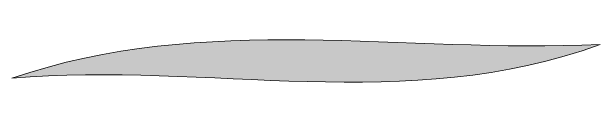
# Model space of a CAD drawing. Header units: inches. Extents: x 339 to 780, y -692 to -25.
# Drawn here: x 555.27 to 564.35, y -223.06 to -221.46 of the extents above; entities that cross this region are included whole.
import ezdxf

# ---------------------------------------------------------------- set-up
doc = ezdxf.new("R2010")
doc.units = ezdxf.units.IN
doc.header["$MEASUREMENT"] = 0
doc.layers.add('Layer 1', color=7, linetype='Continuous')

# ---------------------------------------------------------------- blocks, each defined once
blk = doc.blocks.new('block 2')
at = {"layer": 'Layer 1', "true_color": 0xffffff}
h = blk.add_hatch(color=7, dxfattribs=at)
h.dxf.hatch_style = 2
edge = h.paths.add_edge_path()
edge.add_spline(control_points=[(564.3495, -221.9624), (561.3771, -223.0562), (558.2938, -222.2237), (555.2723, -222.4847), (558.2482, -221.4569), (561.3217, -222.1078), (564.3495, -221.9624)], knot_values=[0, 0, 0, 0, 1, 1, 1, 2, 2, 2, 2], degree=3, periodic=1)
at = {"layer": 'Layer 1', "lineweight": 0}
blk.add_open_spline([(564.3495, -221.9624), (561.3771, -223.0562), (558.2938, -222.2237), (555.2723, -222.4847), (558.2482, -221.4569), (561.3217, -222.1078), (564.3495, -221.9624)], degree=3, knots=[0, 0, 0, 0, 1, 1, 1, 2, 2, 2, 2], dxfattribs=at)

msp = doc.modelspace()

# ---------------------------------------------------------------- block references
at = {"layer": 'Layer 1'}
msp.add_blockref('block 2', (0, 0), dxfattribs=at)

doc.saveas('drawing.dxf')
